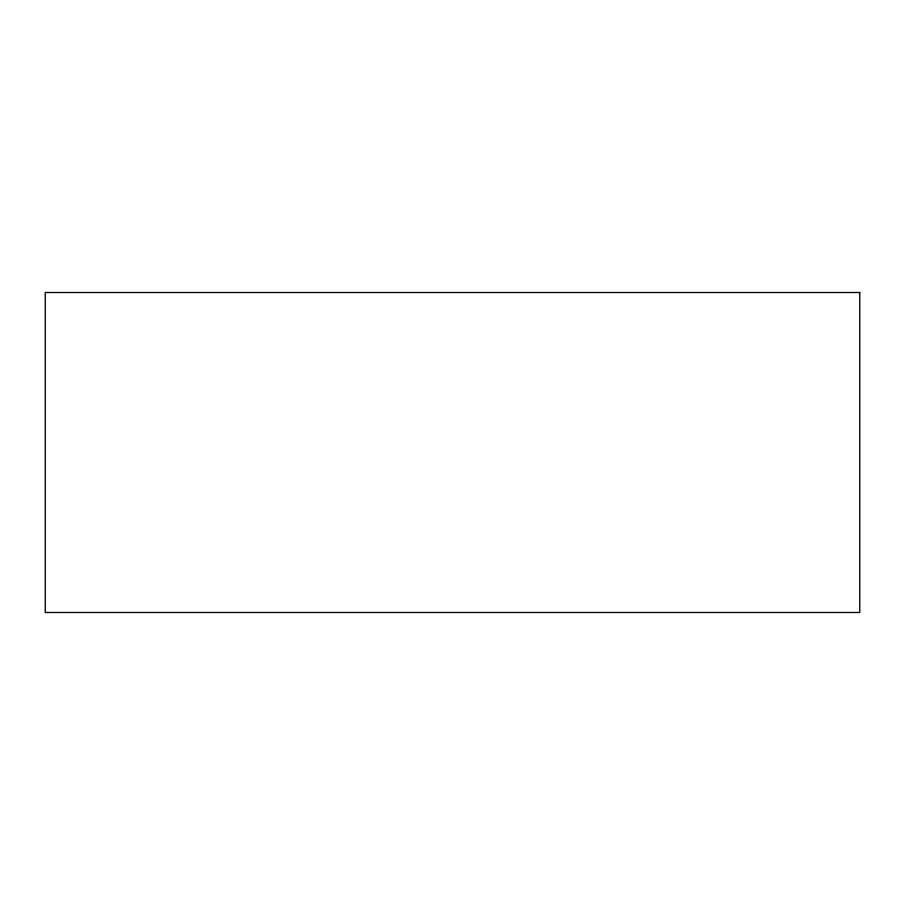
<?xml version="1.0" encoding="UTF-8"?>
<svg xmlns="http://www.w3.org/2000/svg" width="905" height="905" viewBox="0 0 905 905"><rect width="100%" height="100%" fill="white"/><g stroke="black" fill="none" stroke-linecap="round" stroke-linejoin="round"><path stroke-width="1.36" d="M859.75 292.507L45.25 292.507L45.25 612.493L859.75 612.493L859.75 292.507"/></g></svg>
